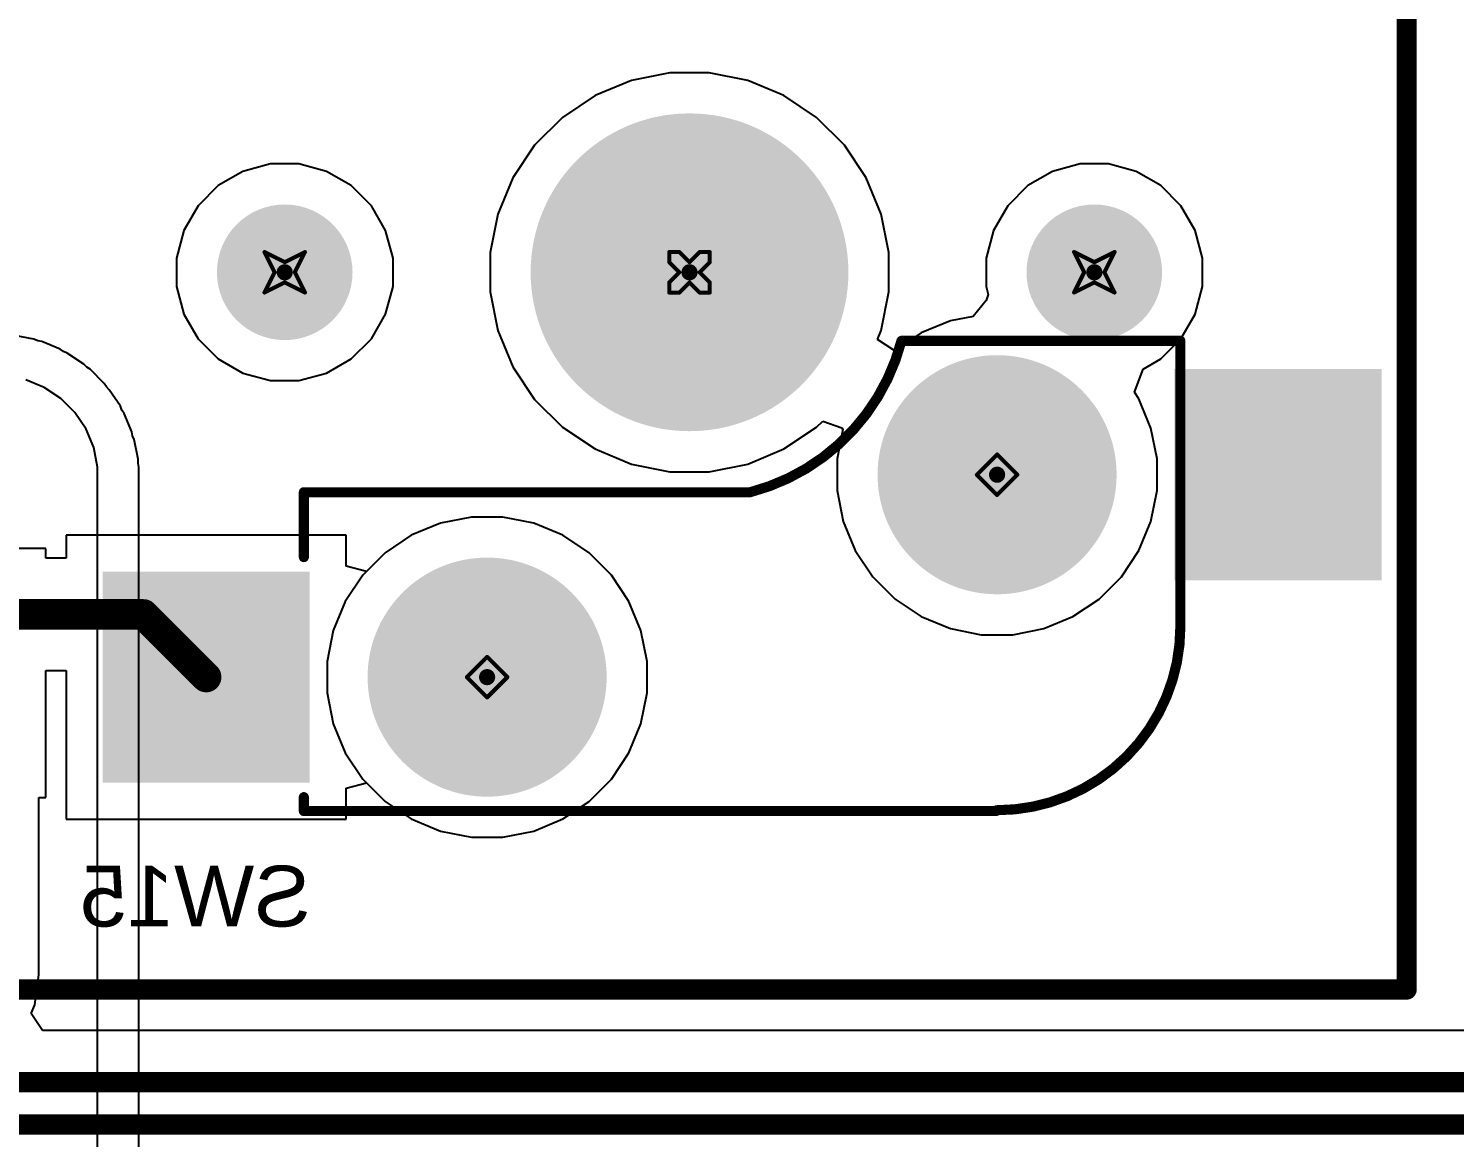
# Model space of a CAD drawing. Header units: inches. Extents: x 0 to 386, y 0 to 148.
# Drawn here: x 174.57 to 192.47, y 49.8 to 63.72 of the extents above; entities that cross this region are included whole.
import ezdxf

# ---------------------------------------------------------------- set-up
doc = ezdxf.new("R2010")
doc.units = ezdxf.units.IN
for name, color, linetype in [('Bottom Layer', 5, 'Continuous'), ('Bottom Overlay', 54, 'Continuous'), ('Bottom Paste', 16, 'Continuous'), ('Bottom Solder', 6, 'Continuous'), ('Drill Drawing', 1, 'Continuous'), ('Pad Holes', 156, 'Continuous'), ('Top Layer', 1, 'Continuous'), ('Top Overlay', 2, 'Continuous'), ('Top Solder', 216, 'Continuous')]:
    doc.layers.add(name, color=color, linetype=linetype)
doc.styles.add('Arial', font='', dxfattribs={"height": 0.2})
doc.styles.get('Arial').set_extended_font_data('Arial')

# ---------------------------------------------------------------- blocks, each defined once
blk = doc.blocks.new('CPG151101S11_16_B_26')
at = {"layer": 'Bottom Layer'}
for points in [[(5.4750081, 3.8150038), (7.975003099999999, 3.8150038), (7.975003099999999, 1.2649962), (5.4750081, 1.2649962)], [(-7.975003099999999, 1.2750038), (-5.4750081, 1.2750038), (-5.4750081, -1.2750038), (-7.975003099999999, -1.2750038)]]:
    blk.add_hatch(color=5, dxfattribs=at).paths.add_polyline_path(points)
at = {"layer": 'Bottom Paste'}
for points in [[(5.4750081, 3.8150038), (7.975003099999999, 3.8150038), (7.975003099999999, 1.2649962), (5.4750081, 1.2649962)], [(-7.975003099999999, 1.2750038), (-5.4750081, 1.2750038), (-5.4750081, -1.2750038), (-7.975003099999999, -1.2750038)]]:
    blk.add_hatch(color=16, dxfattribs=at).paths.add_polyline_path(points)
at = {"layer": 'Bottom Solder'}
for points in [[(5.4249955, 3.8650164), (8.025015699999999, 3.8650164), (8.025015699999999, 1.2149836), (5.4249955, 1.2149836)], [(-8.025015699999999, 1.3250164), (-5.4249955, 1.3250164), (-5.4249955, -1.3250164), (-8.025015699999999, -1.3250164)]]:
    blk.add_hatch(color=6, dxfattribs=at).paths.add_polyline_path(points)
h = blk.add_hatch(color=6, dxfattribs=at)
edge = h.paths.add_edge_path()
edge.add_arc((3.199892, 2.54), 0.1016, 0, 360)
h = blk.add_hatch(color=6, dxfattribs=at)
edge = h.paths.add_edge_path()
edge.add_arc((-3.199892, 0), 0.1016, 0, 360)
h = blk.add_hatch(color=6, dxfattribs=at)
edge = h.paths.add_edge_path()
edge.add_arc((-4.420108, -2.54), 0.1016, 0, 360)
h = blk.add_hatch(color=6, dxfattribs=at)
edge = h.paths.add_edge_path()
edge.add_arc((0.6598919999999999, -2.54), 0.1016, 0, 360)
h = blk.add_hatch(color=6, dxfattribs=at)
edge = h.paths.add_edge_path()
edge.add_arc((5.739891999999999, -2.54), 0.1016, 0, 360)
at = {"layer": 'Pad Holes'}
h = blk.add_hatch(color=7, dxfattribs=at)
edge = h.paths.add_edge_path()
edge.add_arc((3.199892, 2.54), 1.499997, 0, 360)
h = blk.add_hatch(color=7, dxfattribs=at)
edge = h.paths.add_edge_path()
edge.add_arc((-3.199892, 0), 1.499997, 0, 360)
h = blk.add_hatch(color=7, dxfattribs=at)
edge = h.paths.add_edge_path()
edge.add_arc((0.6598919999999999, -2.54), 1.9939, 0, 360)
h = blk.add_hatch(color=7, dxfattribs=at)
edge = h.paths.add_edge_path()
edge.add_arc((-4.420108, -2.54), 0.8509, 0, 360)
h = blk.add_hatch(color=7, dxfattribs=at)
edge = h.paths.add_edge_path()
edge.add_arc((5.739891999999999, -2.54), 0.8509, 0, 360)
at = {"layer": 'Top Solder'}
h = blk.add_hatch(color=216, dxfattribs=at)
edge = h.paths.add_edge_path()
edge.add_arc((3.199892, 2.54), 0.1016, 0, 360)
h = blk.add_hatch(color=216, dxfattribs=at)
edge = h.paths.add_edge_path()
edge.add_arc((-3.199892, 0), 0.1016, 0, 360)
h = blk.add_hatch(color=216, dxfattribs=at)
edge = h.paths.add_edge_path()
edge.add_arc((-4.420108, -2.54), 0.1016, 0, 360)
h = blk.add_hatch(color=216, dxfattribs=at)
edge = h.paths.add_edge_path()
edge.add_arc((0.6598919999999999, -2.54), 0.1016, 0, 360)
h = blk.add_hatch(color=216, dxfattribs=at)
edge = h.paths.add_edge_path()
edge.add_arc((5.739891999999999, -2.54), 0.1016, 0, 360)
at = {"layer": 'Bottom Overlay'}
for points in [[(-5.499989, 1.9063716, 0.127, 0.127, -0.4142135623730951), (-3.1963614, 4.209999199999999, 0.127, 0.127, 0)], [(5.499989, 4.2200068, 0.127, 0.127, 0), (-3.1863538, 4.2200068, 0.127, 0.127, 0)], [(5.499989, 4.2200068, 0.127, 0.127, -0.4142135623730951), (5.4899814, 4.209999199999999, 0.127, 0.127, 0)], [(5.499989, 4.2200068, 0.127, 0.127, 0), (5.499989, 4.046143799999999, 0.127, 0.127, 0)], [(-5.499989, 1.9063716, 0.127, 0.127, 0), (-5.499989, -1.5061438, 0.127, 0.127, 0)], [(5.499989, 1.0338562, 0.127, 0.127, 0), (5.499989, 0.4700016, 0.127, 0.127, 0)], [(5.5000144, 0.4699508, 0.127, 0.127, 0), (5.499989, 0.4700016, 0.127, 0.127, 0)], [(5.5000144, 0.4699508, 0.127, 0.127, 0), (5.5000144, 0.2200148, 0.127, 0.127, 0)], [(-1.99999854, -1.67998394, 0.127, 0.127, -0.2716855530014931), (-0.09999725999999999, 0.22001734, 0.127, 0.127, 0)], [(0.1500124, 0.2200148, 0.127, 0.127, 0), (-0.0999998, 0.2200148, 0.127, 0.127, 0)], [(1.1900154, 0.2200148, 0.127, 0.127, 0), (0.1500124, 0.2200148, 0.127, 0.127, 0)], [(5.5000144, 0.2200148, 0.127, 0.127, 0), (1.1900154, 0.2200148, 0.127, 0.127, 0)], [(-5.499989, -1.5061438, 0.127, 0.127, 0), (-5.499989, -1.6799814, 0.127, 0.127, 0)], [(-1.999996, -1.6799814, 0.127, 0.127, 0), (-5.499989, -1.6799814, 0.127, 0.127, 0)]]:
    blk.add_lwpolyline(points, format="xyseb", dxfattribs=at)
for points in [[(-3.2281114, 4.209999199999999, 0.0635, 0.0635, 1), (-3.1646114, 4.209999199999999, 0.0635, 0.0635, 1)], [(-3.2181038, 4.2200068, 0.0635, 0.0635, 1), (-3.1546038, 4.2200068, 0.0635, 0.0635, 1)], [(5.4582314, 4.209999199999999, 0.0635, 0.0635, 1), (5.521731399999999, 4.209999199999999, 0.0635, 0.0635, 1)], [(5.468239, 4.2200068, 0.0635, 0.0635, 1), (5.531739, 4.2200068, 0.0635, 0.0635, 1)], [(5.468239, 4.2200068, 0.0635, 0.0635, 1), (5.531739, 4.2200068, 0.0635, 0.0635, 1)], [(5.468239, 4.2200068, 0.0635, 0.0635, 1), (5.531739, 4.2200068, 0.0635, 0.0635, 1)], [(5.468239, 4.046143799999999, 0.0635, 0.0635, 1), (5.531739, 4.046143799999999, 0.0635, 0.0635, 1)], [(-5.531739, 1.9063716, 0.0635, 0.0635, 1), (-5.468239, 1.9063716, 0.0635, 0.0635, 1)], [(-5.531739, 1.9063716, 0.0635, 0.0635, 1), (-5.468239, 1.9063716, 0.0635, 0.0635, 1)], [(5.468239, 1.0338562, 0.0635, 0.0635, 1), (5.531739, 1.0338562, 0.0635, 0.0635, 1)], [(5.468239, 0.4700016, 0.0635, 0.0635, 1), (5.531739, 0.4700016, 0.0635, 0.0635, 1)], [(5.468239, 0.4700016, 0.0635, 0.0635, 1), (5.531739, 0.4700016, 0.0635, 0.0635, 1)], [(5.4682644, 0.4699508, 0.0635, 0.0635, 1), (5.5317644, 0.4699508, 0.0635, 0.0635, 1)], [(5.4682644, 0.4699508, 0.0635, 0.0635, 1), (5.5317644, 0.4699508, 0.0635, 0.0635, 1)], [(-0.1317498, 0.2200148, 0.0635, 0.0635, 1), (-0.0682498, 0.2200148, 0.0635, 0.0635, 1)], [(-0.13174726, 0.22001734, 0.0635, 0.0635, 1), (-0.06824725999999999, 0.22001734, 0.0635, 0.0635, 1)], [(0.1182624, 0.2200148, 0.0635, 0.0635, 1), (0.1817624, 0.2200148, 0.0635, 0.0635, 1)], [(0.1182624, 0.2200148, 0.0635, 0.0635, 1), (0.1817624, 0.2200148, 0.0635, 0.0635, 1)], [(1.1582654, 0.2200148, 0.0635, 0.0635, 1), (1.2217654, 0.2200148, 0.0635, 0.0635, 1)], [(1.1582654, 0.2200148, 0.0635, 0.0635, 1), (1.2217654, 0.2200148, 0.0635, 0.0635, 1)], [(5.4682644, 0.2200148, 0.0635, 0.0635, 1), (5.5317644, 0.2200148, 0.0635, 0.0635, 1)], [(5.4682644, 0.2200148, 0.0635, 0.0635, 1), (5.5317644, 0.2200148, 0.0635, 0.0635, 1)], [(-5.531739, -1.5061438, 0.0635, 0.0635, 1), (-5.468239, -1.5061438, 0.0635, 0.0635, 1)], [(-5.531739, -1.5061438, 0.0635, 0.0635, 1), (-5.468239, -1.5061438, 0.0635, 0.0635, 1)], [(-5.531739, -1.6799814, 0.0635, 0.0635, 1), (-5.468239, -1.6799814, 0.0635, 0.0635, 1)], [(-5.531739, -1.6799814, 0.0635, 0.0635, 1), (-5.468239, -1.6799814, 0.0635, 0.0635, 1)], [(-2.03174854, -1.67998394, 0.0635, 0.0635, 1), (-1.96824854, -1.67998394, 0.0635, 0.0635, 1)], [(-2.031746, -1.6799814, 0.0635, 0.0635, 1), (-1.968246, -1.6799814, 0.0635, 0.0635, 1)]]:
    blk.add_lwpolyline(points, format="xyseb", close=True, dxfattribs=at)

msp = doc.modelspace()

# ---------------------------------------------------------------- linework, layer by layer
at = {"layer": 'Bottom Layer'}
for p, q in [((182.14010308, 63.06576413999999), (181.68478776, 62.8771666)), ((182.62346508, 63.16191076), (182.14010308, 63.06576413999999)), ((183.1162962, 63.16191076), (182.62346508, 63.16191076)), ((183.5996582, 63.06576413999999), (183.1162962, 63.16191076)), ((184.05497352, 62.8771666), (183.5996582, 63.06576413999999)), ((181.68478776, 62.8771666), (181.2750121, 62.60336221999999)), ((184.46474918, 62.60336221999999), (184.05497352, 62.8771666)), ((181.2750121, 62.60336221999999), (180.92652918, 62.25487929999999)), ((184.8132321, 62.25487929999999), (184.46474918, 62.60336221999999)), ((180.92652918, 62.25487929999999), (180.6527248, 61.84510364)), ((185.08703648, 61.84510364), (184.8132321, 62.25487929999999)), ((177.26536556, 61.92630236), (176.95549826, 61.7474)), ((177.61097828, 62.01891076), (177.26536556, 61.92630236)), ((177.968783, 62.01891076), (177.61097828, 62.01891076)), ((178.31439572, 61.92630236), (177.968783, 62.01891076)), ((178.62426302, 61.7474), (178.31439572, 61.92630236)), ((187.42536556, 61.92630236), (187.11549826, 61.7474)), ((187.77097828, 62.01891076), (187.42536556, 61.92630236)), ((188.128783, 62.01891076), (187.77097828, 62.01891076)), ((188.47439572, 61.92630236), (188.128783, 62.01891076)), ((188.78426302, 61.7474), (188.47439572, 61.92630236)), ((176.95549826, 61.7474), (176.7024914, 61.49439314)), ((178.87726988, 61.49439314), (178.62426302, 61.7474)), ((180.6527248, 61.84510364), (180.46412726, 61.38978832)), ((185.27563402, 61.38978832), (185.08703648, 61.84510364)), ((187.11549826, 61.7474), (186.8624914, 61.49439314)), ((189.03726988, 61.49439314), (188.78426302, 61.7474)), ((176.7024914, 61.49439314), (176.52358904, 61.18452583999999)), ((179.05617224, 61.18452583999999), (178.87726988, 61.49439314)), ((180.46412726, 61.38978832), (180.36798064, 60.90642631999999)), ((185.37178064, 60.90642631999999), (185.27563402, 61.38978832)), ((186.8624914, 61.49439314), (186.68358904, 61.18452583999999)), ((189.21617224, 61.18452583999999), (189.03726988, 61.49439314)), ((176.52358904, 61.18452583999999), (176.43098064, 60.83891312)), ((179.14878064, 60.83891312), (179.05617224, 61.18452583999999)), ((186.68358904, 61.18452583999999), (186.59098064, 60.83891312)), ((189.30878064, 60.83891312), (189.21617224, 61.18452583999999)), ((180.36798064, 60.90642631999999), (180.36798064, 60.4135952)), ((185.37178064, 60.4135952), (185.37178064, 60.90642631999999)), ((176.43098064, 60.83891312), (176.43098064, 60.4811084)), ((179.14878064, 60.4811084), (179.14878064, 60.83891312)), ((186.59098064, 60.83891312), (186.59098064, 60.4811084)), ((189.30878064, 60.4811084), (189.30878064, 60.83891312)), ((176.43098064, 60.4811084), (176.52358904, 60.13549568)), ((179.05617224, 60.13549568), (179.14878064, 60.4811084)), ((180.36798064, 60.4135952), (180.46412726, 59.9302332)), ((185.27563402, 59.9302332), (185.37178064, 60.4135952)), ((186.5921211, 60.30663325999999), (186.42816156, 60.1073728)), ((186.59098064, 60.4811084), (186.6175338, 60.3820103)), ((186.6175338, 60.3820103), (186.5921211, 60.30663325999999)), ((189.21617224, 60.13549568), (189.30878064, 60.4811084)), ((176.52358904, 60.13549568), (176.7024914, 59.82562838)), ((178.87726988, 59.82562838), (179.05617224, 60.13549568)), ((189.03726988, 59.82562838), (189.21617224, 60.13549568)), ((186.14395334, 60.05084002), (185.778521, 59.8994738)), ((186.42816156, 60.1073728), (186.14395334, 60.05084002)), ((176.7024914, 59.82562838), (176.95549826, 59.57262152)), ((178.62426302, 59.57262152), (178.87726988, 59.82562838)), ((180.46412726, 59.9302332), (180.6527248, 59.47491788)), ((185.22945428, 59.81874752), (185.27563402, 59.9302332)), ((185.44478786, 59.67486921999999), (185.22945428, 59.81874752)), ((185.778521, 59.8994738), (185.4496418, 59.67972316)), ((188.78426302, 59.57262152), (189.03726988, 59.82562838)), ((185.4496418, 59.67972316), (185.44478786, 59.67486921999999)), ((176.95549826, 59.57262152), (177.26536556, 59.39371916)), ((178.31439572, 59.39371916), (178.62426302, 59.57262152)), ((180.6527248, 59.47491788), (180.92652918, 59.06514222)), ((188.45358042, 59.15428606), (188.56437014, 59.44566724)), ((188.56437014, 59.44566724), (188.78426302, 59.57262152)), ((177.26536556, 59.39371916), (177.61097828, 59.30111075999999)), ((177.61097828, 59.30111075999999), (177.968783, 59.30111075999999)), ((177.968783, 59.30111075999999), (178.31439572, 59.39371916)), ((180.92652918, 59.06514222), (181.2750121, 58.7166593)), ((188.50912768, 59.07115439999999), (188.45358042, 59.15428606)), ((188.6604939, 58.70572205999999), (188.50912768, 59.07115439999999)), ((181.2750121, 58.7166593), (181.68478776, 58.44285491999999)), ((184.05497352, 58.44285491999999), (184.46474918, 58.7166593)), ((184.46474918, 58.7166593), (184.5421252, 58.79403532)), ((184.5421252, 58.79403532), (184.77948312, 58.70952444)), ((184.77948312, 58.70952444), (184.7953124, 58.68801064)), ((188.73766164, 58.31778023999999), (188.6604939, 58.70572205999999)), ((184.7953124, 58.68801064), (184.72166764, 58.31778023999999)), ((181.68478776, 58.44285491999999), (182.14010308, 58.25425738)), ((183.5996582, 58.25425738), (184.05497352, 58.44285491999999)), ((182.14010308, 58.25425738), (182.62346508, 58.15811075999999)), ((183.1162962, 58.15811075999999), (183.5996582, 58.25425738)), ((184.72166764, 58.31778023999999), (184.72166764, 57.92224127999999)), ((188.73766164, 57.92224127999999), (188.73766164, 58.31778023999999)), ((182.62346508, 58.15811075999999), (183.1162962, 58.15811075999999)), ((184.72166764, 57.92224127999999), (184.79883538, 57.53429945999999)), ((188.6604939, 57.53429945999999), (188.73766164, 57.92224127999999)), ((179.74416934, 57.51084002), (179.378737, 57.3594738)), ((180.13211116, 57.58800776), (179.74416934, 57.51084002)), ((180.52765012, 57.58800776), (180.13211116, 57.58800776)), ((180.91559194, 57.51084002), (180.52765012, 57.58800776)), ((181.28102428, 57.3594738), (180.91559194, 57.51084002)), ((184.79883538, 57.53429945999999), (184.9502016, 57.16886711999999)), ((188.50912768, 57.16886711999999), (188.6604939, 57.53429945999999)), ((178.56276454, 57.36301456), (175.04676954, 57.36301456)), ((175.04676954, 57.36301456), (175.04676954, 57.07262398)), ((178.56276454, 56.97252766), (178.56276454, 57.36301456)), ((179.378737, 57.3594738), (179.0498578, 57.13972316)), ((181.60990348, 57.13972316), (181.28102428, 57.3594738)), ((174.79217264, 57.19359656), (174.00980184, 57.19359656)), ((174.79217264, 57.07262398), (174.79217264, 57.19359656)), ((179.0498578, 57.13972316), (178.81676454, 56.9066299)), ((181.88959304, 56.86003359999999), (181.60990348, 57.13972316)), ((184.9502016, 57.16886711999999), (185.16995224, 56.83998792)), ((188.28937704, 56.83998792), (188.50912768, 57.16886711999999)), ((175.04676954, 57.07262398), (174.79217264, 57.07262398)), ((178.81676454, 56.9066299), (178.56276454, 56.97252766)), ((182.10934368, 56.5311544), (181.88959304, 56.86003359999999)), ((185.16995224, 56.83998792), (185.4496418, 56.56029836)), ((188.00968748, 56.56029836), (188.28937704, 56.83998792)), ((185.4496418, 56.56029836), (185.778521, 56.34054772)), ((187.68080828, 56.34054772), (188.00968748, 56.56029836)), ((182.2607099, 56.16572206), (182.10934368, 56.5311544)), ((185.778521, 56.34054772), (186.14395334, 56.1891815)), ((187.31537594, 56.1891815), (187.68080828, 56.34054772)), ((182.33787764, 55.77778024), (182.2607099, 56.16572206)), ((186.14395334, 56.1891815), (186.53189516, 56.11201376)), ((186.53189516, 56.11201376), (186.92743412, 56.11201376)), ((186.92743412, 56.11201376), (187.31537594, 56.1891815)), ((174.79217264, 54.06939147999999), (174.79217264, 55.66356914)), ((174.79217264, 55.66356914), (175.04676954, 55.66356914)), ((175.04676954, 55.66356914), (175.04676954, 53.79700696)), ((182.33787764, 55.38224128), (182.33787764, 55.77778024)), ((182.2607099, 54.99429946), (182.33787764, 55.38224128)), ((182.10934368, 54.62886712), (182.2607099, 54.99429946)), ((181.88959304, 54.29998792), (182.10934368, 54.62886712)), ((178.56276454, 54.18749385999999), (178.81676454, 54.25339162)), ((178.81676454, 54.25339162), (179.0498578, 54.02029835999999)), ((181.60990348, 54.02029835999999), (181.88959304, 54.29998792)), ((174.70301356, 51.84661715999999), (174.70301356, 54.06939147999999)), ((174.70301356, 54.06939147999999), (174.79217264, 54.06939147999999)), ((178.56276454, 53.79700696), (178.56276454, 54.18749385999999)), ((179.0498578, 54.02029835999999), (179.378737, 53.80054772)), ((181.28102428, 53.80054772), (181.60990348, 54.02029835999999)), ((175.04676954, 53.79700696), (178.56276454, 53.79700696)), ((179.378737, 53.80054772), (179.74416934, 53.64918149999999)), ((180.91559194, 53.64918149999999), (181.28102428, 53.80054772)), ((179.74416934, 53.64918149999999), (180.13211116, 53.57201375999999)), ((180.13211116, 53.57201375999999), (180.52765012, 53.57201375999999)), ((180.52765012, 53.57201375999999), (180.91559194, 53.64918149999999)), ((174.65322194, 51.46779902), (174.70309484, 51.84661715999999)), ((174.70309484, 51.84661715999999), (174.70301356, 51.84661715999999)), ((174.60759084, 51.35763413999999), (174.65322194, 51.46779902)), ((174.74870562, 51.14644076), (174.60759084, 51.35763413999999)), ((213.19748826, 51.14644329999999), (174.74870562, 51.14644076))]:
    msp.add_line(p, q, dxfattribs=at)
for points in [[(174.05557264, 56.36809656, 0.3809999999999999, 0.3809999999999999, 0), (176.01668124, 56.36809656, 0.3809999999999999, 0.3809999999999999, 0)], [(176.01668124, 56.36809656, 0.3809999999999999, 0.3809999999999999, 0), (176.80476704, 55.58001076, 0.3809999999999999, 0.3809999999999999, 0)], [(123.35394176, 50.49899476, 0.254, 0.254, 0), (213.19748826, 50.49900237999999, 0.254, 0.254, 0)], [(123.35394176, 49.96749722, 0.254, 0.254, 0), (213.28303292, 49.96750484, 0.254, 0.254, 0)]]:
    msp.add_lwpolyline(points, format="xyseb", dxfattribs=at)
for points in [[(175.92143124, 56.36809656, 0.1905, 0.1905, 1), (176.11193124, 56.36809656, 0.1905, 0.1905, 1)], [(175.92143124, 56.36809656, 0.1905, 0.1905, 1), (176.11193124, 56.36809656, 0.1905, 0.1905, 1)], [(176.70951704, 55.58001076, 0.1905, 0.1905, 1), (176.90001704, 55.58001076, 0.1905, 0.1905, 1)]]:
    msp.add_lwpolyline(points, format="xyseb", close=True, dxfattribs=at)
at = {"layer": 'Drill Drawing'}
for points in [[(177.53588064, 60.91401076, 0.0508, 0.0508, 0), (177.78988064, 60.78701075999999, 0.0508, 0.0508, 0)], [(177.53588064, 60.91401076, 0.0508, 0.0508, 0), (177.66288064, 60.66001075999999, 0.0508, 0.0508, 0)], [(177.78988064, 60.78701075999999, 0.0508, 0.0508, 0), (178.04388064, 60.91401076, 0.0508, 0.0508, 0)], [(177.91688064, 60.66001075999999, 0.0508, 0.0508, 0), (178.04388064, 60.91401076, 0.0508, 0.0508, 0)], [(182.61588064, 60.78701075999999, 0.0508, 0.0508, 0), (182.61588064, 60.91401076, 0.0508, 0.0508, 0)], [(182.61588064, 60.91401076, 0.0508, 0.0508, 0), (182.74288064, 60.91401076, 0.0508, 0.0508, 0)], [(182.74288064, 60.91401076, 0.0508, 0.0508, 0), (182.86988064, 60.78701075999999, 0.0508, 0.0508, 0)], [(182.86988064, 60.78701075999999, 0.0508, 0.0508, 0), (182.99688064, 60.91401076, 0.0508, 0.0508, 0)], [(182.99688064, 60.91401076, 0.0508, 0.0508, 0), (183.12388064, 60.91401076, 0.0508, 0.0508, 0)], [(183.12388064, 60.78701075999999, 0.0508, 0.0508, 0), (183.12388064, 60.91401076, 0.0508, 0.0508, 0)], [(187.69588064, 60.91401076, 0.0508, 0.0508, 0), (187.94988064, 60.78701075999999, 0.0508, 0.0508, 0)], [(187.69588064, 60.91401076, 0.0508, 0.0508, 0), (187.82288064, 60.66001075999999, 0.0508, 0.0508, 0)], [(187.94988064, 60.78701075999999, 0.0508, 0.0508, 0), (188.20388064, 60.91401076, 0.0508, 0.0508, 0)], [(188.07688064, 60.66001075999999, 0.0508, 0.0508, 0), (188.20388064, 60.91401076, 0.0508, 0.0508, 0)], [(177.53588064, 60.40601076, 0.0508, 0.0508, 0), (177.66288064, 60.66001075999999, 0.0508, 0.0508, 0)], [(177.91688064, 60.66001075999999, 0.0508, 0.0508, 0), (178.04388064, 60.40601076, 0.0508, 0.0508, 0)], [(182.61588064, 60.78701075999999, 0.0508, 0.0508, 0), (182.74288064, 60.66001075999999, 0.0508, 0.0508, 0)], [(182.61588064, 60.53301076, 0.0508, 0.0508, 0), (182.74288064, 60.66001075999999, 0.0508, 0.0508, 0)], [(182.99688064, 60.66001075999999, 0.0508, 0.0508, 0), (183.12388064, 60.78701075999999, 0.0508, 0.0508, 0)], [(182.99688064, 60.66001075999999, 0.0508, 0.0508, 0), (183.12388064, 60.53301076, 0.0508, 0.0508, 0)], [(187.69588064, 60.40601076, 0.0508, 0.0508, 0), (187.82288064, 60.66001075999999, 0.0508, 0.0508, 0)], [(188.07688064, 60.66001075999999, 0.0508, 0.0508, 0), (188.20388064, 60.40601076, 0.0508, 0.0508, 0)], [(177.53588064, 60.40601076, 0.0508, 0.0508, 0), (177.78988064, 60.53301076, 0.0508, 0.0508, 0)], [(177.78988064, 60.53301076, 0.0508, 0.0508, 0), (178.04388064, 60.40601076, 0.0508, 0.0508, 0)], [(182.61588064, 60.40601076, 0.0508, 0.0508, 0), (182.61588064, 60.53301076, 0.0508, 0.0508, 0)], [(182.74288064, 60.40601076, 0.0508, 0.0508, 0), (182.86988064, 60.53301076, 0.0508, 0.0508, 0)], [(182.86988064, 60.53301076, 0.0508, 0.0508, 0), (182.99688064, 60.40601076, 0.0508, 0.0508, 0)], [(183.12388064, 60.40601076, 0.0508, 0.0508, 0), (183.12388064, 60.53301076, 0.0508, 0.0508, 0)], [(187.69588064, 60.40601076, 0.0508, 0.0508, 0), (187.94988064, 60.53301076, 0.0508, 0.0508, 0)], [(187.94988064, 60.53301076, 0.0508, 0.0508, 0), (188.20388064, 60.40601076, 0.0508, 0.0508, 0)], [(182.61588064, 60.40601076, 0.0508, 0.0508, 0), (182.74288064, 60.40601076, 0.0508, 0.0508, 0)], [(182.99688064, 60.40601076, 0.0508, 0.0508, 0), (183.12388064, 60.40601076, 0.0508, 0.0508, 0)], [(186.47566464, 58.12001075999999, 0.0508, 0.0508, 0), (186.72966464, 58.37401076, 0.0508, 0.0508, 0)], [(186.72966464, 58.37401076, 0.0508, 0.0508, 0), (186.98366464, 58.12001075999999, 0.0508, 0.0508, 0)], [(186.47566464, 58.12001075999999, 0.0508, 0.0508, 0), (186.72966464, 57.86601075999999, 0.0508, 0.0508, 0)], [(186.72966464, 57.86601075999999, 0.0508, 0.0508, 0), (186.98366464, 58.12001075999999, 0.0508, 0.0508, 0)], [(180.07588064, 55.58001076, 0.0508, 0.0508, 0), (180.32988064, 55.83401076, 0.0508, 0.0508, 0)], [(180.32988064, 55.83401076, 0.0508, 0.0508, 0), (180.58388064, 55.58001076, 0.0508, 0.0508, 0)], [(180.07588064, 55.58001076, 0.0508, 0.0508, 0), (180.32988064, 55.32601076, 0.0508, 0.0508, 0)], [(180.32988064, 55.32601076, 0.0508, 0.0508, 0), (180.58388064, 55.58001076, 0.0508, 0.0508, 0)]]:
    msp.add_lwpolyline(points, format="xyseb", dxfattribs=at)
for points in [[(177.52318064, 60.91401076, 0.0254, 0.0254, 1), (177.54858064, 60.91401076, 0.0254, 0.0254, 1)], [(177.52318064, 60.91401076, 0.0254, 0.0254, 1), (177.54858064, 60.91401076, 0.0254, 0.0254, 1)], [(178.03118064, 60.91401076, 0.0254, 0.0254, 1), (178.05658064, 60.91401076, 0.0254, 0.0254, 1)], [(178.03118064, 60.91401076, 0.0254, 0.0254, 1), (178.05658064, 60.91401076, 0.0254, 0.0254, 1)], [(182.60318064, 60.91401076, 0.0254, 0.0254, 1), (182.62858064, 60.91401076, 0.0254, 0.0254, 1)], [(182.60318064, 60.91401076, 0.0254, 0.0254, 1), (182.62858064, 60.91401076, 0.0254, 0.0254, 1)], [(182.73018064, 60.91401076, 0.0254, 0.0254, 1), (182.75558064, 60.91401076, 0.0254, 0.0254, 1)], [(182.73018064, 60.91401076, 0.0254, 0.0254, 1), (182.75558064, 60.91401076, 0.0254, 0.0254, 1)], [(182.98418064, 60.91401076, 0.0254, 0.0254, 1), (183.00958064, 60.91401076, 0.0254, 0.0254, 1)], [(182.98418064, 60.91401076, 0.0254, 0.0254, 1), (183.00958064, 60.91401076, 0.0254, 0.0254, 1)], [(183.11118064, 60.91401076, 0.0254, 0.0254, 1), (183.13658064, 60.91401076, 0.0254, 0.0254, 1)], [(183.11118064, 60.91401076, 0.0254, 0.0254, 1), (183.13658064, 60.91401076, 0.0254, 0.0254, 1)], [(187.68318064, 60.91401076, 0.0254, 0.0254, 1), (187.70858064, 60.91401076, 0.0254, 0.0254, 1)], [(187.68318064, 60.91401076, 0.0254, 0.0254, 1), (187.70858064, 60.91401076, 0.0254, 0.0254, 1)], [(188.19118064, 60.91401076, 0.0254, 0.0254, 1), (188.21658064, 60.91401076, 0.0254, 0.0254, 1)], [(188.19118064, 60.91401076, 0.0254, 0.0254, 1), (188.21658064, 60.91401076, 0.0254, 0.0254, 1)], [(177.65018064, 60.66001075999999, 0.0254, 0.0254, 1), (177.67558064, 60.66001075999999, 0.0254, 0.0254, 1)], [(177.65018064, 60.66001075999999, 0.0254, 0.0254, 1), (177.67558064, 60.66001075999999, 0.0254, 0.0254, 1)], [(177.77718064, 60.78701075999999, 0.0254, 0.0254, 1), (177.80258064, 60.78701075999999, 0.0254, 0.0254, 1)], [(177.77718064, 60.78701075999999, 0.0254, 0.0254, 1), (177.80258064, 60.78701075999999, 0.0254, 0.0254, 1)], [(177.90418064, 60.66001075999999, 0.0254, 0.0254, 1), (177.92958064, 60.66001075999999, 0.0254, 0.0254, 1)], [(177.90418064, 60.66001075999999, 0.0254, 0.0254, 1), (177.92958064, 60.66001075999999, 0.0254, 0.0254, 1)], [(182.60318064, 60.78701075999999, 0.0254, 0.0254, 1), (182.62858064, 60.78701075999999, 0.0254, 0.0254, 1)], [(182.60318064, 60.78701075999999, 0.0254, 0.0254, 1), (182.62858064, 60.78701075999999, 0.0254, 0.0254, 1)], [(182.73018064, 60.66001075999999, 0.0254, 0.0254, 1), (182.75558064, 60.66001075999999, 0.0254, 0.0254, 1)], [(182.73018064, 60.66001075999999, 0.0254, 0.0254, 1), (182.75558064, 60.66001075999999, 0.0254, 0.0254, 1)], [(182.85718064, 60.78701075999999, 0.0254, 0.0254, 1), (182.88258064, 60.78701075999999, 0.0254, 0.0254, 1)], [(182.85718064, 60.78701075999999, 0.0254, 0.0254, 1), (182.88258064, 60.78701075999999, 0.0254, 0.0254, 1)], [(182.98418064, 60.66001075999999, 0.0254, 0.0254, 1), (183.00958064, 60.66001075999999, 0.0254, 0.0254, 1)], [(182.98418064, 60.66001075999999, 0.0254, 0.0254, 1), (183.00958064, 60.66001075999999, 0.0254, 0.0254, 1)], [(183.11118064, 60.78701075999999, 0.0254, 0.0254, 1), (183.13658064, 60.78701075999999, 0.0254, 0.0254, 1)], [(183.11118064, 60.78701075999999, 0.0254, 0.0254, 1), (183.13658064, 60.78701075999999, 0.0254, 0.0254, 1)], [(187.81018064, 60.66001075999999, 0.0254, 0.0254, 1), (187.83558064, 60.66001075999999, 0.0254, 0.0254, 1)], [(187.81018064, 60.66001075999999, 0.0254, 0.0254, 1), (187.83558064, 60.66001075999999, 0.0254, 0.0254, 1)], [(187.93718064, 60.78701075999999, 0.0254, 0.0254, 1), (187.96258064, 60.78701075999999, 0.0254, 0.0254, 1)], [(187.93718064, 60.78701075999999, 0.0254, 0.0254, 1), (187.96258064, 60.78701075999999, 0.0254, 0.0254, 1)], [(188.06418064, 60.66001075999999, 0.0254, 0.0254, 1), (188.08958064, 60.66001075999999, 0.0254, 0.0254, 1)], [(188.06418064, 60.66001075999999, 0.0254, 0.0254, 1), (188.08958064, 60.66001075999999, 0.0254, 0.0254, 1)], [(177.77718064, 60.53301076, 0.0254, 0.0254, 1), (177.80258064, 60.53301076, 0.0254, 0.0254, 1)], [(177.77718064, 60.53301076, 0.0254, 0.0254, 1), (177.80258064, 60.53301076, 0.0254, 0.0254, 1)], [(182.60318064, 60.53301076, 0.0254, 0.0254, 1), (182.62858064, 60.53301076, 0.0254, 0.0254, 1)], [(182.60318064, 60.53301076, 0.0254, 0.0254, 1), (182.62858064, 60.53301076, 0.0254, 0.0254, 1)], [(182.85718064, 60.53301076, 0.0254, 0.0254, 1), (182.88258064, 60.53301076, 0.0254, 0.0254, 1)], [(182.85718064, 60.53301076, 0.0254, 0.0254, 1), (182.88258064, 60.53301076, 0.0254, 0.0254, 1)], [(183.11118064, 60.53301076, 0.0254, 0.0254, 1), (183.13658064, 60.53301076, 0.0254, 0.0254, 1)], [(183.11118064, 60.53301076, 0.0254, 0.0254, 1), (183.13658064, 60.53301076, 0.0254, 0.0254, 1)], [(187.93718064, 60.53301076, 0.0254, 0.0254, 1), (187.96258064, 60.53301076, 0.0254, 0.0254, 1)], [(187.93718064, 60.53301076, 0.0254, 0.0254, 1), (187.96258064, 60.53301076, 0.0254, 0.0254, 1)], [(177.52318064, 60.40601076, 0.0254, 0.0254, 1), (177.54858064, 60.40601076, 0.0254, 0.0254, 1)], [(177.52318064, 60.40601076, 0.0254, 0.0254, 1), (177.54858064, 60.40601076, 0.0254, 0.0254, 1)], [(178.03118064, 60.40601076, 0.0254, 0.0254, 1), (178.05658064, 60.40601076, 0.0254, 0.0254, 1)], [(178.03118064, 60.40601076, 0.0254, 0.0254, 1), (178.05658064, 60.40601076, 0.0254, 0.0254, 1)], [(182.60318064, 60.40601076, 0.0254, 0.0254, 1), (182.62858064, 60.40601076, 0.0254, 0.0254, 1)], [(182.60318064, 60.40601076, 0.0254, 0.0254, 1), (182.62858064, 60.40601076, 0.0254, 0.0254, 1)], [(182.73018064, 60.40601076, 0.0254, 0.0254, 1), (182.75558064, 60.40601076, 0.0254, 0.0254, 1)], [(182.73018064, 60.40601076, 0.0254, 0.0254, 1), (182.75558064, 60.40601076, 0.0254, 0.0254, 1)], [(182.98418064, 60.40601076, 0.0254, 0.0254, 1), (183.00958064, 60.40601076, 0.0254, 0.0254, 1)], [(182.98418064, 60.40601076, 0.0254, 0.0254, 1), (183.00958064, 60.40601076, 0.0254, 0.0254, 1)], [(183.11118064, 60.40601076, 0.0254, 0.0254, 1), (183.13658064, 60.40601076, 0.0254, 0.0254, 1)], [(183.11118064, 60.40601076, 0.0254, 0.0254, 1), (183.13658064, 60.40601076, 0.0254, 0.0254, 1)], [(187.68318064, 60.40601076, 0.0254, 0.0254, 1), (187.70858064, 60.40601076, 0.0254, 0.0254, 1)], [(187.68318064, 60.40601076, 0.0254, 0.0254, 1), (187.70858064, 60.40601076, 0.0254, 0.0254, 1)], [(188.19118064, 60.40601076, 0.0254, 0.0254, 1), (188.21658064, 60.40601076, 0.0254, 0.0254, 1)], [(188.19118064, 60.40601076, 0.0254, 0.0254, 1), (188.21658064, 60.40601076, 0.0254, 0.0254, 1)], [(186.71696464, 58.37401076, 0.0254, 0.0254, 1), (186.74236464, 58.37401076, 0.0254, 0.0254, 1)], [(186.71696464, 58.37401076, 0.0254, 0.0254, 1), (186.74236464, 58.37401076, 0.0254, 0.0254, 1)], [(186.46296464, 58.12001075999999, 0.0254, 0.0254, 1), (186.48836464, 58.12001075999999, 0.0254, 0.0254, 1)], [(186.46296464, 58.12001075999999, 0.0254, 0.0254, 1), (186.48836464, 58.12001075999999, 0.0254, 0.0254, 1)], [(186.97096464, 58.12001075999999, 0.0254, 0.0254, 1), (186.99636464, 58.12001075999999, 0.0254, 0.0254, 1)], [(186.97096464, 58.12001075999999, 0.0254, 0.0254, 1), (186.99636464, 58.12001075999999, 0.0254, 0.0254, 1)], [(186.71696464, 57.86601075999999, 0.0254, 0.0254, 1), (186.74236464, 57.86601075999999, 0.0254, 0.0254, 1)], [(186.71696464, 57.86601075999999, 0.0254, 0.0254, 1), (186.74236464, 57.86601075999999, 0.0254, 0.0254, 1)], [(180.31718064, 55.83401076, 0.0254, 0.0254, 1), (180.34258064, 55.83401076, 0.0254, 0.0254, 1)], [(180.31718064, 55.83401076, 0.0254, 0.0254, 1), (180.34258064, 55.83401076, 0.0254, 0.0254, 1)], [(180.06318064, 55.58001076, 0.0254, 0.0254, 1), (180.08858064, 55.58001076, 0.0254, 0.0254, 1)], [(180.06318064, 55.58001076, 0.0254, 0.0254, 1), (180.08858064, 55.58001076, 0.0254, 0.0254, 1)], [(180.57118064, 55.58001076, 0.0254, 0.0254, 1), (180.59658064, 55.58001076, 0.0254, 0.0254, 1)], [(180.57118064, 55.58001076, 0.0254, 0.0254, 1), (180.59658064, 55.58001076, 0.0254, 0.0254, 1)], [(180.31718064, 55.32601076, 0.0254, 0.0254, 1), (180.34258064, 55.32601076, 0.0254, 0.0254, 1)], [(180.31718064, 55.32601076, 0.0254, 0.0254, 1), (180.34258064, 55.32601076, 0.0254, 0.0254, 1)]]:
    msp.add_lwpolyline(points, format="xyseb", close=True, dxfattribs=at)
at = {"layer": 'Top Layer'}
for p, q in [((182.14010308, 63.06576413999999), (181.68478776, 62.8771666)), ((182.62346508, 63.16191076), (182.14010308, 63.06576413999999)), ((183.1162962, 63.16191076), (182.62346508, 63.16191076)), ((183.5996582, 63.06576413999999), (183.1162962, 63.16191076)), ((184.05497352, 62.8771666), (183.5996582, 63.06576413999999)), ((181.68478776, 62.8771666), (181.2750121, 62.60336221999999)), ((184.46474918, 62.60336221999999), (184.05497352, 62.8771666)), ((181.2750121, 62.60336221999999), (180.92652918, 62.25487929999999)), ((184.8132321, 62.25487929999999), (184.46474918, 62.60336221999999)), ((180.92652918, 62.25487929999999), (180.6527248, 61.84510364)), ((185.08703648, 61.84510364), (184.8132321, 62.25487929999999)), ((177.26536556, 61.92630236), (176.95549826, 61.7474)), ((177.61097828, 62.01891076), (177.26536556, 61.92630236)), ((177.968783, 62.01891076), (177.61097828, 62.01891076)), ((178.31439572, 61.92630236), (177.968783, 62.01891076)), ((178.62426302, 61.7474), (178.31439572, 61.92630236)), ((187.42536556, 61.92630236), (187.11549826, 61.7474)), ((187.77097828, 62.01891076), (187.42536556, 61.92630236)), ((188.128783, 62.01891076), (187.77097828, 62.01891076)), ((188.47439572, 61.92630236), (188.128783, 62.01891076)), ((188.78426302, 61.7474), (188.47439572, 61.92630236)), ((176.95549826, 61.7474), (176.7024914, 61.49439314)), ((178.87726988, 61.49439314), (178.62426302, 61.7474)), ((180.6527248, 61.84510364), (180.46412726, 61.38978832)), ((185.27563402, 61.38978832), (185.08703648, 61.84510364)), ((187.11549826, 61.7474), (186.8624914, 61.49439314)), ((189.03726988, 61.49439314), (188.78426302, 61.7474)), ((176.7024914, 61.49439314), (176.52358904, 61.18452583999999)), ((179.05617224, 61.18452583999999), (178.87726988, 61.49439314)), ((180.46412726, 61.38978832), (180.36798064, 60.90642631999999)), ((185.37178064, 60.90642631999999), (185.27563402, 61.38978832)), ((186.8624914, 61.49439314), (186.68358904, 61.18452583999999)), ((189.21617224, 61.18452583999999), (189.03726988, 61.49439314)), ((176.52358904, 61.18452583999999), (176.43098064, 60.83891312)), ((179.14878064, 60.83891312), (179.05617224, 61.18452583999999)), ((186.68358904, 61.18452583999999), (186.59098064, 60.83891312)), ((189.30878064, 60.83891312), (189.21617224, 61.18452583999999)), ((180.36798064, 60.90642631999999), (180.36798064, 60.4135952)), ((185.37178064, 60.4135952), (185.37178064, 60.90642631999999)), ((176.43098064, 60.83891312), (176.43098064, 60.4811084)), ((179.14878064, 60.4811084), (179.14878064, 60.83891312)), ((186.59098064, 60.83891312), (186.59098064, 60.4811084)), ((189.30878064, 60.4811084), (189.30878064, 60.83891312)), ((176.43098064, 60.4811084), (176.52358904, 60.13549568)), ((179.05617224, 60.13549568), (179.14878064, 60.4811084)), ((180.36798064, 60.4135952), (180.46412726, 59.9302332)), ((185.27563402, 59.9302332), (185.37178064, 60.4135952)), ((186.5921211, 60.30663325999999), (186.42816156, 60.1073728)), ((186.59098064, 60.4811084), (186.6175338, 60.3820103)), ((186.6175338, 60.3820103), (186.5921211, 60.30663325999999)), ((189.21617224, 60.13549568), (189.30878064, 60.4811084)), ((176.52358904, 60.13549568), (176.7024914, 59.82562838)), ((178.87726988, 59.82562838), (179.05617224, 60.13549568)), ((189.03726988, 59.82562838), (189.21617224, 60.13549568)), ((186.14395334, 60.05084002), (185.778521, 59.8994738)), ((186.42816156, 60.1073728), (186.14395334, 60.05084002)), ((174.64286128, 59.81899136), (174.39749982, 59.86779745999999)), ((174.68999352, 59.79946891999999), (174.64286128, 59.81899136)), ((174.7400239, 59.7895172), (174.68999352, 59.79946891999999)), ((174.97114866, 59.69378206), (174.7400239, 59.7895172)), ((176.7024914, 59.82562838), (176.95549826, 59.57262152)), ((178.62426302, 59.57262152), (178.87726988, 59.82562838)), ((180.46412726, 59.9302332), (180.6527248, 59.47491788)), ((185.22945428, 59.81874752), (185.27563402, 59.9302332)), ((185.44478786, 59.67486921999999), (185.22945428, 59.81874752)), ((185.778521, 59.8994738), (185.4496418, 59.67972316)), ((188.78426302, 59.57262152), (189.03726988, 59.82562838)), ((175.01356666, 59.6654382), (174.97114866, 59.69378206)), ((175.0606989, 59.64591576), (175.01356666, 59.6654382)), ((175.26870458, 59.50692949999999), (175.0606989, 59.64591576)), ((185.4496418, 59.67972316), (185.44478786, 59.67486921999999)), ((175.30477512, 59.47085895999999), (175.26870458, 59.50692949999999)), ((175.34719058, 59.44251764), (175.30477512, 59.47085895999999)), ((175.5240838, 59.26562187999999), (175.34719058, 59.44251764)), ((176.95549826, 59.57262152), (177.26536556, 59.39371916)), ((178.31439572, 59.39371916), (178.62426302, 59.57262152)), ((180.6527248, 59.47491788), (180.92652918, 59.06514222)), ((188.45358042, 59.15428606), (188.56437014, 59.44566724)), ((188.56437014, 59.44566724), (188.78426302, 59.57262152)), ((174.77293722, 59.21525622), (174.54181246, 59.31099136)), ((175.55242258, 59.22320896), (175.5240838, 59.26562187999999)), ((177.26536556, 59.39371916), (177.61097828, 59.30111075999999)), ((177.61097828, 59.30111075999999), (177.968783, 59.30111075999999)), ((177.968783, 59.30111075999999), (178.31439572, 59.39371916)), ((174.9809429, 59.07626996), (174.77293722, 59.21525622)), ((175.15783866, 58.8993742), (174.9809429, 59.07626996)), ((175.5884982, 59.18713588), (175.55242258, 59.22320896)), ((175.72748446, 58.97912765999999), (175.5884982, 59.18713588)), ((180.92652918, 59.06514222), (181.2750121, 58.7166593)), ((188.50912768, 59.07115439999999), (188.45358042, 59.15428606)), ((188.6604939, 58.70572205999999), (188.50912768, 59.07115439999999)), ((175.29682492, 58.69136852), (175.15783866, 58.8993742)), ((175.74700436, 58.93200304), (175.72748446, 58.97912765999999)), ((175.77535076, 58.88957996), (175.74700436, 58.93200304)), ((175.8710859, 58.6584552), (175.77535076, 58.88957996)), ((181.2750121, 58.7166593), (181.68478776, 58.44285491999999)), ((184.05497352, 58.44285491999999), (184.46474918, 58.7166593)), ((184.46474918, 58.7166593), (184.5421252, 58.79403532)), ((184.5421252, 58.79403532), (184.77948312, 58.70952444)), ((184.77948312, 58.70952444), (184.7953124, 58.68801064)), ((188.73766164, 58.31778023999999), (188.6604939, 58.70572205999999)), ((175.39256006, 58.46024375999999), (175.29682492, 58.69136852)), ((175.88103762, 58.60842482), (175.8710859, 58.6584552)), ((175.90056006, 58.56129257999999), (175.88103762, 58.60842482)), ((175.94936616, 58.31593111999999), (175.90056006, 58.56129257999999)), ((184.7953124, 58.68801064), (184.72166764, 58.31778023999999)), ((175.44136616, 58.21488229999999), (175.39256006, 58.46024375999999)), ((181.68478776, 58.44285491999999), (182.14010308, 58.25425738)), ((183.5996582, 58.25425738), (184.05497352, 58.44285491999999)), ((175.44136616, 58.0898), (175.44136616, 58.21488229999999)), ((175.94936616, 58.26491521999999), (175.94936616, 58.31593111999999)), ((175.95931788, 58.21488229999999), (175.94936616, 58.26491521999999)), ((175.95931788, 58.0898), (175.95931788, 58.21488229999999)), ((182.14010308, 58.25425738), (182.62346508, 58.15811075999999)), ((183.1162962, 58.15811075999999), (183.5996582, 58.25425738)), ((184.72166764, 58.31778023999999), (184.72166764, 57.92224127999999)), ((188.73766164, 57.92224127999999), (188.73766164, 58.31778023999999)), ((175.4413687, 33.65968375999999), (175.44136616, 58.0898)), ((175.95932042, 33.67242186), (175.95931788, 58.0898)), ((182.62346508, 58.15811075999999), (183.1162962, 58.15811075999999)), ((184.72166764, 57.92224127999999), (184.79883538, 57.53429945999999)), ((188.6604939, 57.53429945999999), (188.73766164, 57.92224127999999)), ((179.74416934, 57.51084002), (179.378737, 57.3594738)), ((180.13211116, 57.58800776), (179.74416934, 57.51084002)), ((180.52765012, 57.58800776), (180.13211116, 57.58800776)), ((180.91559194, 57.51084002), (180.52765012, 57.58800776)), ((181.28102428, 57.3594738), (180.91559194, 57.51084002)), ((184.79883538, 57.53429945999999), (184.9502016, 57.16886711999999)), ((188.50912768, 57.16886711999999), (188.6604939, 57.53429945999999)), ((179.378737, 57.3594738), (179.0498578, 57.13972316)), ((181.60990348, 57.13972316), (181.28102428, 57.3594738)), ((179.0498578, 57.13972316), (178.77016824, 56.86003359999999)), ((181.88959304, 56.86003359999999), (181.60990348, 57.13972316)), ((184.9502016, 57.16886711999999), (185.16995224, 56.83998792)), ((188.28937704, 56.83998792), (188.50912768, 57.16886711999999)), ((178.77016824, 56.86003359999999), (178.5504176, 56.5311544)), ((182.10934368, 56.5311544), (181.88959304, 56.86003359999999)), ((185.16995224, 56.83998792), (185.4496418, 56.56029836)), ((188.00968748, 56.56029836), (188.28937704, 56.83998792)), ((185.4496418, 56.56029836), (185.778521, 56.34054772)), ((187.68080828, 56.34054772), (188.00968748, 56.56029836)), ((178.5504176, 56.5311544), (178.39905138, 56.16572206)), ((182.2607099, 56.16572206), (182.10934368, 56.5311544)), ((185.778521, 56.34054772), (186.14395334, 56.1891815)), ((187.31537594, 56.1891815), (187.68080828, 56.34054772)), ((178.39905138, 56.16572206), (178.32188364, 55.77778024)), ((182.33787764, 55.77778024), (182.2607099, 56.16572206)), ((186.14395334, 56.1891815), (186.53189516, 56.11201376)), ((186.53189516, 56.11201376), (186.92743412, 56.11201376)), ((186.92743412, 56.11201376), (187.31537594, 56.1891815)), ((178.32188364, 55.77778024), (178.32188364, 55.38224128)), ((182.33787764, 55.38224128), (182.33787764, 55.77778024)), ((178.32188364, 55.38224128), (178.39905138, 54.99429946)), ((182.2607099, 54.99429946), (182.33787764, 55.38224128)), ((178.39905138, 54.99429946), (178.5504176, 54.62886712)), ((182.10934368, 54.62886712), (182.2607099, 54.99429946)), ((178.5504176, 54.62886712), (178.77016824, 54.29998792)), ((181.88959304, 54.29998792), (182.10934368, 54.62886712)), ((178.77016824, 54.29998792), (179.0498578, 54.02029835999999)), ((181.60990348, 54.02029835999999), (181.88959304, 54.29998792)), ((179.0498578, 54.02029835999999), (179.378737, 53.80054772)), ((181.28102428, 53.80054772), (181.60990348, 54.02029835999999)), ((179.378737, 53.80054772), (179.74416934, 53.64918149999999)), ((180.91559194, 53.64918149999999), (181.28102428, 53.80054772)), ((179.74416934, 53.64918149999999), (180.13211116, 53.57201375999999)), ((180.13211116, 53.57201375999999), (180.52765012, 53.57201375999999)), ((180.52765012, 53.57201375999999), (180.91559194, 53.64918149999999))]:
    msp.add_line(p, q, dxfattribs=at)
at = {"layer": 'Top Overlay'}
for points in [[(191.86935972, 51.66000843999999, 0.254, 0.254, 0), (191.86935972, 69.66000799999999, 0.254, 0.254, 0)], [(173.86936016, 51.66000843999999, 0.254, 0.254, 0), (191.86935972, 51.66000843999999, 0.254, 0.254, 0)]]:
    msp.add_lwpolyline(points, format="xyseb", dxfattribs=at)
msp.add_lwpolyline([(191.80585972, 51.66000843999999, 0.127, 0.127, 1), (191.93285972, 51.66000843999999, 0.127, 0.127, 1)], format="xyseb", close=True, dxfattribs=at)
msp.add_lwpolyline([(191.80585972, 51.66000843999999, 0.127, 0.127, 1), (191.93285972, 51.66000843999999, 0.127, 0.127, 1)], format="xyseb", close=True, dxfattribs=at)

# ---------------------------------------------------------------- block references
at = {"rotation": 180}
msp.add_blockref('CPG151101S11_16_B_26', (183.52977264, 58.12001075999999), dxfattribs=at)

# ---------------------------------------------------------------- texts
at = {"layer": 'Bottom Overlay', "style": 'Arial', "text_generation_flag": 2}
msp.add_text('SW15', height=0.7619999999999999, dxfattribs=at).set_placement((178.1170682, 52.45112446))

doc.saveas('drawing.dxf')
